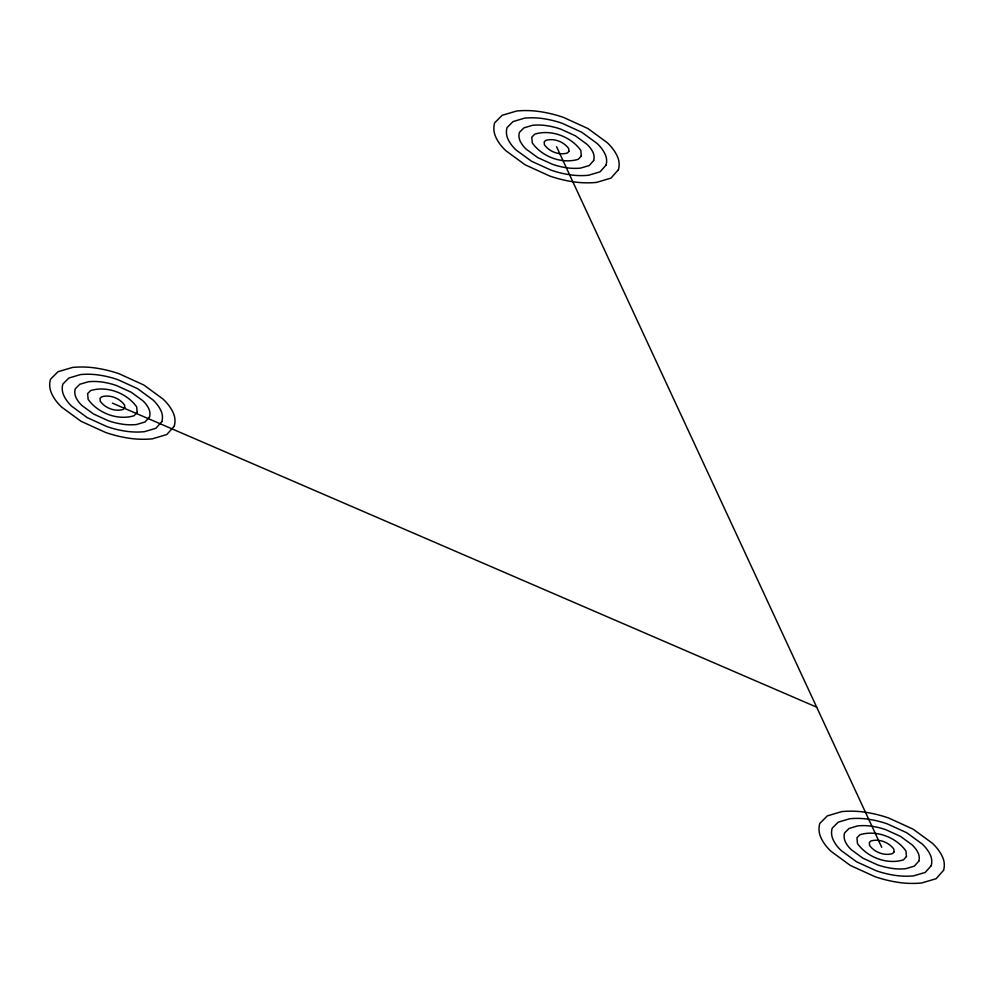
<?xml version="1.0" encoding="UTF-8"?>
<svg xmlns="http://www.w3.org/2000/svg" width="994" height="994" viewBox="0 0 994 994"><rect width="100%" height="100%" fill="white"/><g stroke="black" fill="none" stroke-linecap="round" stroke-linejoin="round"><path stroke-width="1.49" d="M112.409 403.142L816.683 707.181M556.565 146.702L881.715 847.298M124.772 407.751L123.281 409.416C115.118 411.963 105.165 408.161 100.27 401.265L100.021 398.358L101.525 396.854C109.688 394.32 119.64 398.122 124.536 405.018L124.772 407.751M137.135 412.348L134.165 415.703C117.839 420.785 97.934 413.181 88.131 399.389L87.634 393.587L90.64 390.58C106.979 385.498 126.872 393.09 136.675 406.894L137.135 412.348M149.51 416.958L145.037 421.978L136.34 424.562A33.684 19.445 0 0 1 122.163 424.152A52.744 30.454 0 0 1 108.209 420.698L93.56 414.013L81.993 405.564A52.744 30.454 0 0 1 76.004 397.501A35.759 20.65 0 0 1 75.258 388.816L79.769 384.293L88.466 381.721A33.684 19.445 0 0 1 102.643 382.118A52.744 30.454 0 0 1 116.596 385.585L131.245 392.257L142.813 400.719A52.744 30.454 0 0 1 148.802 408.77A33.684 19.445 0 0 1 149.51 416.958M161.873 421.568L155.921 428.265L144.316 431.707A44.904 25.931 0 0 1 125.406 431.16A70.326 40.605 0 0 1 106.818 426.538L87.273 417.642L71.866 406.372A70.326 40.605 0 0 1 63.864 395.624A47.687 27.534 0 0 1 62.87 384.032L68.884 378.018L80.489 374.576A44.904 25.931 0 0 1 99.4 375.111A70.326 40.605 0 0 1 118 379.733L137.532 388.629L152.939 399.911A70.326 40.605 0 0 1 160.941 410.646A44.904 25.931 0 0 1 161.873 421.568M174.248 426.177L166.806 434.54L152.306 438.839A56.136 32.404 0 0 1 128.661 438.168A87.907 50.756 0 0 1 105.414 432.39L80.999 421.27L61.727 407.167A87.907 50.756 0 0 1 51.725 393.748A59.603 34.405 0 0 1 50.495 379.261L58 371.731L72.5 367.432A56.136 32.404 0 0 1 96.145 368.103A87.907 50.756 0 0 1 119.392 373.881L143.807 385.001L163.078 399.103A87.907 50.756 0 0 1 173.08 412.522A56.136 32.404 0 0 1 174.248 426.177M568.928 151.312L567.45 152.989C559.274 155.524 549.334 151.722 544.426 144.826L544.178 141.931L545.681 140.427C553.857 137.88 563.797 141.682 568.705 148.578L568.928 151.312M581.304 155.921L578.322 159.264C561.995 164.345 542.09 156.741 532.299 142.95L531.802 137.147L534.809 134.14C551.136 129.058 571.041 136.663 580.831 150.454L581.304 155.921M593.666 160.519L589.206 165.551L580.508 168.123A33.684 19.445 0 0 1 566.319 167.725A52.744 30.454 0 0 1 552.378 164.258L537.717 157.586L526.161 149.125A52.744 30.454 0 0 1 520.16 141.073A35.759 20.65 0 0 1 519.415 132.376L523.925 127.866L532.622 125.281A33.684 19.445 0 0 1 546.812 125.691A52.744 30.454 0 0 1 560.765 129.145L575.414 135.83L586.969 144.279A52.744 30.454 0 0 1 592.971 152.33A33.684 19.445 0 0 1 593.666 160.519M606.042 165.128L600.09 171.825L588.485 175.267A44.904 25.931 0 0 1 569.574 174.733A70.326 40.605 0 0 1 550.974 170.111L531.442 161.214L516.023 149.932A70.326 40.605 0 0 1 508.021 139.197A47.687 27.534 0 0 1 507.039 127.605L513.041 121.579L524.646 118.137A44.904 25.931 0 0 1 543.556 118.684A70.326 40.605 0 0 1 562.157 123.293L581.689 132.202L597.108 143.471A70.326 40.605 0 0 1 605.11 154.207A44.904 25.931 0 0 1 606.042 165.128M618.405 169.738L610.962 178.112L596.462 182.411A56.136 32.404 0 0 1 572.817 181.728A87.907 50.756 0 0 1 549.583 175.963L525.155 164.83L505.896 150.74A87.907 50.756 0 0 1 495.894 137.321A59.603 34.405 0 0 1 494.652 122.821L502.169 115.292L516.669 111.005A56.136 32.404 0 0 1 540.314 111.676A87.907 50.756 0 0 1 563.561 117.441L587.976 128.574L607.235 142.664A87.907 50.756 0 0 1 617.237 156.095A56.136 32.404 0 0 1 618.405 169.738M894.078 851.908L892.6 853.573C884.424 856.12 874.484 852.318 869.576 845.422L869.328 842.527L870.831 841.011C878.994 838.476 888.947 842.278 893.854 849.174L894.078 851.908M906.453 856.505L903.471 859.86C887.145 864.942 867.24 857.337 857.449 843.546L856.952 837.743L859.959 834.736C876.286 829.655 896.19 837.259 905.981 851.05L906.453 856.505M918.816 861.115L914.356 866.134L905.658 868.719A33.684 19.445 0 0 1 891.469 868.309A52.744 30.454 0 0 1 877.516 864.855L862.867 858.17L851.311 849.721A52.744 30.454 0 0 1 845.31 841.669A35.759 20.65 0 0 1 844.565 832.972L849.075 828.449L857.772 825.877A33.684 19.445 0 0 1 871.962 826.275A52.744 30.454 0 0 1 885.902 829.741L900.564 836.414L912.119 844.875A52.744 30.454 0 0 1 918.121 852.927A33.684 19.445 0 0 1 918.816 861.115M931.192 865.724L925.228 872.421L913.635 875.863A44.904 25.931 0 0 1 894.724 875.316A70.326 40.605 0 0 1 876.124 870.707L856.592 861.798L841.173 850.529A70.326 40.605 0 0 1 833.171 839.793A47.687 27.534 0 0 1 832.189 828.188L838.191 822.175L849.795 818.733A44.904 25.931 0 0 1 868.706 819.267A70.326 40.605 0 0 1 887.307 823.889L906.839 832.786L922.258 844.068A70.326 40.605 0 0 1 930.26 854.803A44.904 25.931 0 0 1 931.192 865.724M943.554 870.334L936.112 878.708L921.612 882.995A56.136 32.404 0 0 1 897.967 882.324A87.907 50.756 0 0 1 874.72 876.559L850.305 865.426L831.046 851.336A87.907 50.756 0 0 1 821.044 837.905A59.603 34.405 0 0 1 819.801 823.417L827.319 815.888L841.819 811.589A56.136 32.404 0 0 1 865.463 812.272A87.907 50.756 0 0 1 888.698 818.037L913.126 829.17L932.384 843.26A87.907 50.756 0 0 1 942.387 856.679A56.136 32.404 0 0 1 943.554 870.334"/></g></svg>
